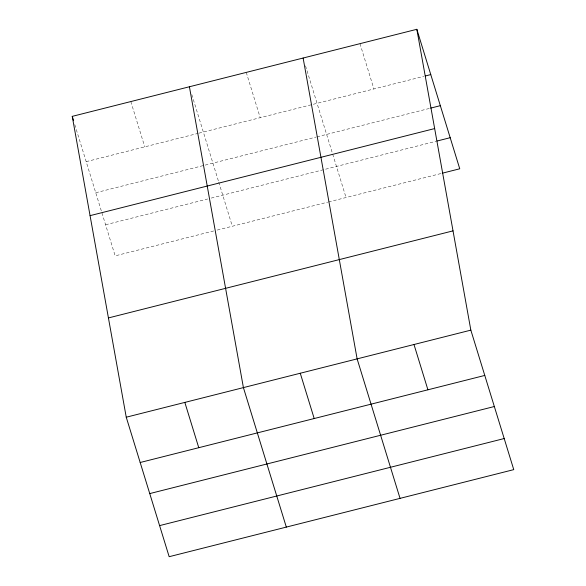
<?xml version="1.0" encoding="UTF-8"?>
<svg xmlns="http://www.w3.org/2000/svg" width="586" height="586" viewBox="0 0 586 586"><rect width="100%" height="100%" fill="white"/><g stroke="black" fill="none" stroke-linecap="round" stroke-linejoin="round"><path stroke-width="0.44" stroke-dasharray="2.93 2.2" d="M86.179 161.655L198.017 133.396M198.903 133.176L423.773 76.356M95.745 192.743L316.125 137.058M316.997 136.838L429.838 108.329M105.597 224.768L207.671 198.976M211.216 198.083L436.189 141.241M213.678 230.965L115.156 255.855L74.656 124.203M217.23 230.064L327.669 202.163M328.541 201.943L441.383 173.427M359.98 43.664L373.912 88.955M305.533 65.874L346.033 197.519M246.267 72.4L260.199 117.683M191.82 94.602L218.497 181.316M218.761 182.18L232.32 226.255M130.825 101.568L144.757 146.852"/><path stroke-width="0.88" d="M416.836 29.3L470.844 330.145L513.754 469.635L169.164 556.7L126.246 417.21L72.246 116.365L416.836 29.3L459.754 168.79L442.254 173.207M425.524 75.916L430.769 74.59M430.71 108.102L440.335 105.67M90.068 215.648L434.658 128.576M437.068 141.014L450.187 137.703M108.432 317.934L453.022 230.869M126.246 417.21L470.844 330.145M140.179 462.5L484.776 375.436M149.745 493.588L494.335 406.523M159.597 525.613L504.187 438.548M413.987 344.509L427.919 389.8M400.04 498.364L357.123 358.881L303.123 58.029M300.266 373.245L314.199 418.536M286.32 527.1L243.41 387.61L189.41 86.765M184.832 402.414L198.764 447.697M72.246 116.365L73.587 120.723"/></g></svg>
